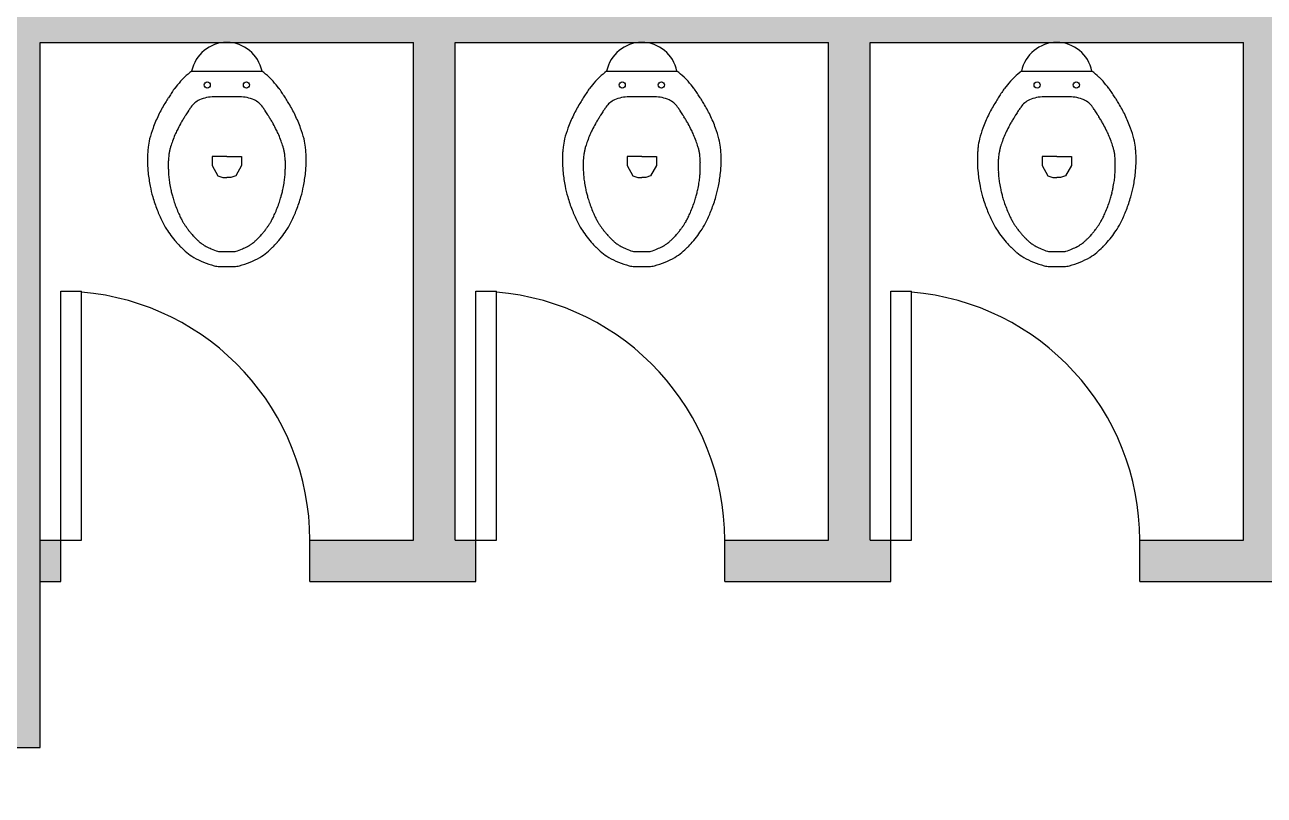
# Model space of a CAD drawing. Header units: metres. Extents: x 95 to 486, y 2972 to 3465.
# Drawn here: x 177.249 to 180.236, y 3237.639 to 3239.496 of the extents above; entities that cross this region are included whole.
import ezdxf

# ---------------------------------------------------------------- set-up
doc = ezdxf.new("R2010")
doc.units = ezdxf.units.M
for name, color, linetype in [('0_HOJA-CARATULA', 7, 'Continuous'), ('0_MUROS', 7, 'Continuous'), ('0_PUERTAS-VENTANAS', 3, 'Continuous'), ('0_SANITARIOS', 1, 'Continuous')]:
    doc.layers.add(name, color=color, linetype=linetype)

msp = doc.modelspace()

# ---------------------------------------------------------------- hatches: boundary and pattern name
at = {"layer": '0_MUROS'}
for points in [[(181.3361, 3241.3036), (181.1861, 3241.3036), (181.1861, 3240.9036), (180.9361, 3240.9036), (180.9361, 3240.8036), (181.1861, 3240.8036), (181.1861, 3239.6036), (180.2861, 3239.6036), (180.2861, 3240.8036), (180.3361, 3240.8036), (180.3361, 3240.9036), (179.9361, 3240.9036), (179.9361, 3240.8036), (180.1861, 3240.8036), (180.1861, 3239.6036), (179.2861, 3239.6036), (179.2861, 3240.8036), (179.3361, 3240.8036), (179.3361, 3240.9036), (178.9361, 3240.9036), (178.9361, 3240.8036), (179.1861, 3240.8036), (179.1861, 3239.6036), (178.2861, 3239.6036), (178.2861, 3240.8036), (178.3361, 3240.8036), (178.3361, 3240.9036), (177.9361, 3240.9036), (177.9361, 3240.8036), (178.1861, 3240.8036), (178.1861, 3239.6036), (177.2861, 3239.6036), (177.2861, 3240.8036), (177.3361, 3240.8036), (177.3361, 3240.9036), (177.2861, 3240.9036), (177.2861, 3241.3036), (177.1861, 3241.3036), (177.1861, 3239.6036), (176.2861, 3239.6036), (176.2861, 3240.9036), (176.1861, 3240.9036), (176.1861, 3239.6036), (175.2861, 3239.6036), (175.2861, 3240.9036), (175.1861, 3240.9036), (175.1861, 3239.6036), (171.8361, 3239.6036), (171.8361, 3239.4536), (175.1861, 3239.4536), (175.1861, 3238.1536), (175.2861, 3238.1536), (175.2861, 3239.4536), (176.1861, 3239.4536), (176.1861, 3238.1536), (176.2861, 3238.1536), (176.2861, 3239.4536), (177.1861, 3239.4536), (177.1861, 3237.7536), (177.2861, 3237.7536), (177.2861, 3239.4536), (178.1861, 3239.4536), (178.1861, 3238.2536), (177.9361, 3238.2536), (177.9361, 3238.1536), (178.3361, 3238.1536), (178.3361, 3238.2536), (178.2861, 3238.2536), (178.2861, 3239.4536), (179.1861, 3239.4536), (179.1861, 3238.2536), (178.9361, 3238.2536), (178.9361, 3238.1536), (179.3361, 3238.1536), (179.3361, 3238.2536), (179.2861, 3238.2536), (179.2861, 3239.4536), (180.1861, 3239.4536), (180.1861, 3238.2536), (179.9361, 3238.2536), (179.9361, 3238.1536), (180.3361, 3238.1536), (180.3361, 3238.2536), (180.2861, 3238.2536), (180.2861, 3239.4536), (181.1861, 3239.4536), (181.1861, 3238.2536), (180.9361, 3238.2536), (180.9361, 3238.1536), (181.1861, 3238.1536), (181.1861, 3237.7536), (181.3361, 3237.7536)], [(177.3361, 3238.2536), (177.2861, 3238.2536), (177.2861, 3238.1536), (177.3361, 3238.1536)]]:
    msp.add_hatch(color=256, dxfattribs=at).paths.add_polyline_path(points)

# ---------------------------------------------------------------- linework, layer by layer
at = {"layer": '0_HOJA-CARATULA'}
msp.add_circle((196.2281, 3222.4589), 101.1095, dxfattribs=at)
at = {"layer": '0_MUROS'}
for p, q in [((177.2861, 3237.7536), (177.2861, 3239.4536)), ((177.2861, 3239.4536), (178.1861, 3239.4536)), ((178.1861, 3238.2536), (178.1861, 3239.4536)), ((178.2861, 3238.2536), (178.2861, 3239.4536)), ((178.2861, 3239.4536), (179.1861, 3239.4536)), ((179.1861, 3238.2536), (179.1861, 3239.4536)), ((179.2861, 3238.2536), (179.2861, 3239.4536)), ((179.2861, 3239.4536), (180.1861, 3239.4536)), ((180.1861, 3238.2536), (180.1861, 3239.4536)), ((177.2861, 3238.2536), (177.3361, 3238.2536)), ((177.3361, 3238.1536), (177.3361, 3238.2536)), ((177.9361, 3238.1536), (177.9361, 3238.2536)), ((177.9361, 3238.2536), (178.1861, 3238.2536)), ((178.2861, 3238.2536), (178.3361, 3238.2536)), ((178.3361, 3238.1536), (178.3361, 3238.2536)), ((178.9361, 3238.1536), (178.9361, 3238.2536)), ((178.9361, 3238.2536), (179.1861, 3238.2536)), ((179.2861, 3238.2536), (179.3361, 3238.2536)), ((179.3361, 3238.1536), (179.3361, 3238.2536)), ((179.9361, 3238.1536), (179.9361, 3238.2536)), ((179.9361, 3238.2536), (180.1861, 3238.2536)), ((177.2861, 3238.1536), (177.3361, 3238.1536)), ((177.9361, 3238.1536), (178.3361, 3238.1536)), ((178.9361, 3238.1536), (179.3361, 3238.1536)), ((179.9361, 3238.1536), (180.3361, 3238.1536)), ((177.1861, 3237.7536), (177.2861, 3237.7536))]:
    msp.add_line(p, q, dxfattribs=at)
at = {"layer": '0_PUERTAS-VENTANAS'}
for p, q in [((177.3361, 3238.2536), (177.3361, 3238.8536)), ((177.3361, 3238.8536), (177.3861, 3238.8536)), ((177.3861, 3238.2536), (177.3861, 3238.8536)), ((178.3361, 3238.2536), (178.3361, 3238.8536)), ((178.3361, 3238.8536), (178.3861, 3238.8536)), ((178.3861, 3238.2536), (178.3861, 3238.8536)), ((179.3361, 3238.2536), (179.3361, 3238.8536)), ((179.3361, 3238.8536), (179.3861, 3238.8536)), ((179.3861, 3238.2536), (179.3861, 3238.8536)), ((177.3361, 3238.2536), (177.3861, 3238.2536)), ((178.3361, 3238.2536), (178.3861, 3238.2536)), ((179.3361, 3238.2536), (179.3861, 3238.2536))]:
    msp.add_line(p, q, dxfattribs=at)
at = {"layer": '0_PUERTAS-VENTANAS', "color": 5}
for centre in [(177.3361, 3238.2536), (178.3361, 3238.2536), (179.3361, 3238.2536)]:
    msp.add_arc(centre, 0.6, 0, 85.2364, dxfattribs=at)
at = {"layer": '0_SANITARIOS', "color": 2}
for p, q in [((177.6513, 3239.3843), (177.8209, 3239.3843)), ((178.6513, 3239.3843), (178.8209, 3239.3843)), ((179.6513, 3239.3843), (179.8209, 3239.3843)), ((177.7361, 3239.3225), (177.7051, 3239.3225)), ((177.7671, 3239.3225), (177.7361, 3239.3225)), ((178.7361, 3239.3225), (178.7051, 3239.3225)), ((178.7671, 3239.3225), (178.7361, 3239.3225)), ((179.7361, 3239.3225), (179.7051, 3239.3225)), ((179.7671, 3239.3225), (179.7361, 3239.3225)), ((177.7007, 3239.1788), (177.7007, 3239.157)), ((177.7361, 3239.1788), (177.7007, 3239.1788)), ((177.7361, 3239.1788), (177.7715, 3239.1788)), ((177.7715, 3239.1788), (177.7715, 3239.157)), ((178.7007, 3239.1788), (178.7007, 3239.157)), ((178.7361, 3239.1788), (178.7007, 3239.1788)), ((178.7361, 3239.1788), (178.7715, 3239.1788)), ((178.7715, 3239.1788), (178.7715, 3239.157)), ((179.7007, 3239.1788), (179.7007, 3239.157)), ((179.7361, 3239.1788), (179.7007, 3239.1788)), ((179.7361, 3239.1788), (179.7715, 3239.1788)), ((179.7715, 3239.1788), (179.7715, 3239.157)), ((177.7007, 3239.157), (177.7148, 3239.1324)), ((177.7715, 3239.157), (177.7574, 3239.1324)), ((178.7007, 3239.157), (178.7148, 3239.1324)), ((178.7715, 3239.157), (178.7574, 3239.1324)), ((179.7007, 3239.157), (179.7148, 3239.1324)), ((179.7715, 3239.157), (179.7574, 3239.1324)), ((177.7148, 3239.1324), (177.7267, 3239.1283)), ((177.7267, 3239.1283), (177.7361, 3239.1283)), ((177.7455, 3239.1283), (177.7361, 3239.1283)), ((177.7574, 3239.1324), (177.7455, 3239.1283)), ((178.7148, 3239.1324), (178.7267, 3239.1283)), ((178.7267, 3239.1283), (178.7361, 3239.1283)), ((178.7455, 3239.1283), (178.7361, 3239.1283)), ((178.7574, 3239.1324), (178.7455, 3239.1283)), ((179.7148, 3239.1324), (179.7267, 3239.1283)), ((179.7267, 3239.1283), (179.7361, 3239.1283)), ((179.7455, 3239.1283), (179.7361, 3239.1283)), ((179.7574, 3239.1324), (179.7455, 3239.1283)), ((177.7185, 3238.9494), (177.7361, 3238.9494)), ((177.7361, 3238.9494), (177.7538, 3238.9494)), ((178.7185, 3238.9494), (178.7361, 3238.9494)), ((178.7361, 3238.9494), (178.7538, 3238.9494)), ((179.7185, 3238.9494), (179.7361, 3238.9494)), ((179.7361, 3238.9494), (179.7538, 3238.9494)), ((177.7183, 3238.9136), (177.7361, 3238.9136)), ((177.7361, 3238.9136), (177.7539, 3238.9136)), ((178.7183, 3238.9136), (178.7361, 3238.9136)), ((178.7361, 3238.9136), (178.7539, 3238.9136)), ((179.7183, 3238.9136), (179.7361, 3238.9136)), ((179.7361, 3238.9136), (179.7539, 3238.9136))]:
    msp.add_line(p, q, dxfattribs=at)
for centre in [(177.6889, 3239.351), (177.7833, 3239.351), (178.6889, 3239.351), (178.7833, 3239.351), (179.6889, 3239.351), (179.7833, 3239.351)]:
    msp.add_circle(centre, 0.00738, dxfattribs=at)
for centre, radius, start, end in [((177.7361, 3239.3671), 0.0865, 11.4232, 168.5768), ((178.7361, 3239.3671), 0.0865, 11.4232, 168.5768), ((179.7361, 3239.3671), 0.0865, 11.4232, 168.5768), ((177.7993, 3239.1873), 0.2463, 126.914, 132.0739), ((177.6729, 3239.1873), 0.2463, 47.9261, 53.086), ((178.7993, 3239.1873), 0.2463, 126.914, 132.0739), ((178.6729, 3239.1873), 0.2463, 47.9261, 53.086), ((179.7993, 3239.1873), 0.2463, 126.914, 132.0739), ((179.6729, 3239.1873), 0.2463, 47.9261, 53.086), ((179.3543, 3237.9174), 2.2524, 140.1753, 140.7365), ((177.7013, 3239.2959), 0.1, 132.0739, 140.1753), ((177.771, 3239.2959), 0.1, 39.8247, 47.9261), ((176.1179, 3237.9174), 2.2524, 39.2635, 39.8247), ((180.3543, 3237.9174), 2.2524, 140.1753, 140.7365), ((178.7013, 3239.2959), 0.1, 132.0739, 140.1753), ((178.771, 3239.2959), 0.1, 39.8247, 47.9261), ((177.1179, 3237.9174), 2.2524, 39.2635, 39.8247), ((181.3543, 3237.9174), 2.2524, 140.1753, 140.7365), ((179.7013, 3239.2959), 0.1, 132.0739, 140.1753), ((179.771, 3239.2959), 0.1, 39.8247, 47.9261), ((178.1179, 3237.9174), 2.2524, 39.2635, 39.8247), ((177.8538, 3239.1566), 0.306, 147.7154, 148.4313), ((178.1258, 3238.9847), 0.6277, 146.6094, 147.7154), ((178.1979, 3238.9372), 0.7141, 145.5725, 146.6094), ((177.6339, 3239.3238), 0.0304, 140.7365, 145.5725), ((177.7051, 3239.2373), 0.0852, 90, 114.0695), ((177.7671, 3239.2373), 0.0852, 65.9305, 90), ((177.8383, 3239.3238), 0.0304, 34.4275, 39.2635), ((177.2743, 3238.9372), 0.7141, 33.3906, 34.4275), ((177.3465, 3238.9847), 0.6277, 32.2846, 33.3906), ((177.6185, 3239.1566), 0.306, 31.5687, 32.2846), ((178.8538, 3239.1566), 0.306, 147.7154, 148.4313), ((179.1258, 3238.9847), 0.6277, 146.6094, 147.7154), ((179.1979, 3238.9372), 0.7141, 145.5725, 146.6094), ((178.6339, 3239.3238), 0.0304, 140.7365, 145.5725), ((178.7051, 3239.2373), 0.0852, 90, 114.0695), ((178.7671, 3239.2373), 0.0852, 65.9305, 90), ((178.8383, 3239.3238), 0.0304, 34.4275, 39.2635), ((178.2743, 3238.9372), 0.7141, 33.3906, 34.4275), ((178.3465, 3238.9847), 0.6277, 32.2846, 33.3906), ((178.6185, 3239.1566), 0.306, 31.5687, 32.2846), ((179.8538, 3239.1566), 0.306, 147.7154, 148.4313), ((180.1258, 3238.9847), 0.6277, 146.6094, 147.7154), ((180.1979, 3238.9372), 0.7141, 145.5725, 146.6094), ((179.6339, 3239.3238), 0.0304, 140.7365, 145.5725), ((179.7051, 3239.2373), 0.0852, 90, 114.0695), ((179.7671, 3239.2373), 0.0852, 65.9305, 90), ((179.8383, 3239.3238), 0.0304, 34.4275, 39.2635), ((179.2743, 3238.9372), 0.7141, 33.3906, 34.4275), ((179.3465, 3238.9847), 0.6277, 32.2846, 33.3906), ((179.6185, 3239.1566), 0.306, 31.5687, 32.2846), ((177.8605, 3239.1395), 0.3207, 148.6544, 154.346), ((180.2788, 3237.6665), 3.1523, 148.4313, 148.6544), ((177.7488, 3239.2203), 0.1255, 146.1266, 147.1324), ((179.3793, 3238.1258), 2.0893, 145.88, 146.1266), ((177.6905, 3239.2701), 0.0493, 114.0695, 145.88), ((177.7817, 3239.2701), 0.0493, 34.12, 65.9305), ((176.0929, 3238.1258), 2.0893, 33.8734, 34.12), ((177.7234, 3239.2203), 0.1255, 32.8676, 33.8734), ((175.1934, 3237.6665), 3.1523, 31.3456, 31.5687), ((177.6117, 3239.1395), 0.3207, 25.654, 31.3456), ((178.8605, 3239.1395), 0.3207, 148.6544, 154.346), ((181.2788, 3237.6665), 3.1523, 148.4313, 148.6544), ((178.7488, 3239.2203), 0.1255, 146.1266, 147.1324), ((180.3793, 3238.1258), 2.0893, 145.88, 146.1266), ((178.6905, 3239.2701), 0.0493, 114.0695, 145.88), ((178.7817, 3239.2701), 0.0493, 34.12, 65.9305), ((177.0929, 3238.1258), 2.0893, 33.8734, 34.12), ((178.7234, 3239.2203), 0.1255, 32.8676, 33.8734), ((176.1934, 3237.6665), 3.1523, 31.3456, 31.5687), ((178.6117, 3239.1395), 0.3207, 25.654, 31.3456), ((179.8605, 3239.1395), 0.3207, 148.6544, 154.346), ((182.2788, 3237.6665), 3.1523, 148.4313, 148.6544), ((179.7488, 3239.2203), 0.1255, 146.1266, 147.1324), ((181.3793, 3238.1258), 2.0893, 145.88, 146.1266), ((179.6905, 3239.2701), 0.0493, 114.0695, 145.88), ((179.7817, 3239.2701), 0.0493, 34.12, 65.9305), ((178.0929, 3238.1258), 2.0893, 33.8734, 34.12), ((179.7234, 3239.2203), 0.1255, 32.8676, 33.8734), ((177.1934, 3237.6665), 3.1523, 31.3456, 31.5687), ((179.6117, 3239.1395), 0.3207, 25.654, 31.3456), ((177.8992, 3239.1209), 0.3636, 154.346, 159.6908), ((177.8068, 3239.158), 0.2078, 148.6519, 151.5002), ((181.9621, 3236.6267), 5.0733, 148.5429, 148.6519), ((177.9074, 3239.1073), 0.32, 148.1088, 148.5429), ((180.9184, 3237.2337), 3.8664, 148.0733, 148.1088), ((178.0118, 3239.0448), 0.4417, 147.9685, 148.0733), ((177.6615, 3239.264), 0.0285, 147.1624, 147.9685), ((194.8817, 3228.1503), 20.5236, 147.13236, 147.16238), ((160.5905, 3228.1503), 20.5236, 32.83762, 32.86764), ((177.8108, 3239.264), 0.0285, 32.0315, 32.8376), ((177.4604, 3239.0448), 0.4417, 31.9267, 32.0315), ((174.5538, 3237.2337), 3.8664, 31.8912, 31.9267), ((177.5649, 3239.1073), 0.32, 31.4571, 31.8912), ((173.5101, 3236.6267), 5.0733, 31.3481, 31.4571), ((177.6654, 3239.158), 0.2078, 28.4998, 31.3481), ((177.573, 3239.1209), 0.3636, 20.3092, 25.654), ((178.8992, 3239.1209), 0.3636, 154.346, 159.6908), ((178.8068, 3239.158), 0.2078, 148.6519, 151.5002), ((182.9621, 3236.6267), 5.0733, 148.5429, 148.6519), ((178.9074, 3239.1073), 0.32, 148.1088, 148.5429), ((181.9184, 3237.2337), 3.8664, 148.0733, 148.1088), ((179.0118, 3239.0448), 0.4417, 147.9685, 148.0733), ((178.6615, 3239.264), 0.0285, 147.1624, 147.9685), ((195.8817, 3228.1503), 20.5236, 147.13236, 147.16238), ((161.5905, 3228.1503), 20.5236, 32.83762, 32.86764), ((178.8108, 3239.264), 0.0285, 32.0315, 32.8376), ((178.4604, 3239.0448), 0.4417, 31.9267, 32.0315), ((175.5538, 3237.2337), 3.8664, 31.8912, 31.9267), ((178.5649, 3239.1073), 0.32, 31.4571, 31.8912), ((174.5101, 3236.6267), 5.0733, 31.3481, 31.4571), ((178.6654, 3239.158), 0.2078, 28.4998, 31.3481), ((178.573, 3239.1209), 0.3636, 20.3092, 25.654), ((179.8992, 3239.1209), 0.3636, 154.346, 159.6908), ((179.8068, 3239.158), 0.2078, 148.6519, 151.5002), ((183.9621, 3236.6267), 5.0733, 148.5429, 148.6519), ((179.9074, 3239.1073), 0.32, 148.1088, 148.5429), ((182.9184, 3237.2337), 3.8664, 148.0733, 148.1088), ((180.0118, 3239.0448), 0.4417, 147.9685, 148.0733), ((179.6615, 3239.264), 0.0285, 147.1624, 147.9685), ((196.8817, 3228.1503), 20.5236, 147.13236, 147.16238), ((162.5905, 3228.1503), 20.5236, 32.83762, 32.86764), ((179.8108, 3239.264), 0.0285, 32.0315, 32.8376), ((179.4604, 3239.0448), 0.4417, 31.9267, 32.0315), ((176.5538, 3237.2337), 3.8664, 31.8912, 31.9267), ((179.5649, 3239.1073), 0.32, 31.4571, 31.8912), ((175.5101, 3236.6267), 5.0733, 31.3481, 31.4571), ((179.6654, 3239.158), 0.2078, 28.4998, 31.3481), ((179.573, 3239.1209), 0.3636, 20.3092, 25.654), ((177.7998, 3239.1577), 0.2576, 159.6908, 165.7946), ((177.9132, 3239.1028), 0.3281, 157.0184, 159.9032), ((177.7908, 3239.1547), 0.1952, 153.2776, 157.0184), ((178.0932, 3239.0025), 0.5336, 151.5002, 153.2776), ((177.379, 3239.0025), 0.5336, 26.7224, 28.4998), ((177.6814, 3239.1547), 0.1952, 22.9816, 26.7224), ((177.559, 3239.1028), 0.3281, 20.0968, 22.9816), ((177.6724, 3239.1577), 0.2576, 14.2054, 20.3092), ((178.7998, 3239.1577), 0.2576, 159.6908, 165.7946), ((178.9132, 3239.1028), 0.3281, 157.0184, 159.9032), ((178.7908, 3239.1547), 0.1952, 153.2776, 157.0184), ((179.0932, 3239.0025), 0.5336, 151.5002, 153.2776), ((178.379, 3239.0025), 0.5336, 26.7224, 28.4998), ((178.6814, 3239.1547), 0.1952, 22.9816, 26.7224), ((178.559, 3239.1028), 0.3281, 20.0968, 22.9816), ((178.6724, 3239.1577), 0.2576, 14.2054, 20.3092), ((179.7998, 3239.1577), 0.2576, 159.6908, 165.7946), ((179.9132, 3239.1028), 0.3281, 157.0184, 159.9032), ((179.7908, 3239.1547), 0.1952, 153.2776, 157.0184), ((180.0932, 3239.0025), 0.5336, 151.5002, 153.2776), ((179.379, 3239.0025), 0.5336, 26.7224, 28.4998), ((179.6814, 3239.1547), 0.1952, 22.9816, 26.7224), ((179.559, 3239.1028), 0.3281, 20.0968, 22.9816), ((179.6724, 3239.1577), 0.2576, 14.2054, 20.3092), ((178.1006, 3239.1435), 0.557, 174.0773, 175.1423), ((177.6858, 3239.1865), 0.14, 165.7946, 174.0773), ((177.6925, 3239.1738), 0.0962, 162.7427, 167.603), ((177.8697, 3239.1187), 0.2817, 159.9032, 162.7427), ((177.6025, 3239.1187), 0.2817, 17.2573, 20.0968), ((177.7797, 3239.1738), 0.0962, 12.397, 17.2573), ((177.7864, 3239.1865), 0.14, 5.9227, 14.2054), ((177.3717, 3239.1435), 0.557, 4.8577, 5.9227), ((179.1006, 3239.1435), 0.557, 174.0773, 175.1423), ((178.6858, 3239.1865), 0.14, 165.7946, 174.0773), ((178.6925, 3239.1738), 0.0962, 162.7427, 167.603), ((178.8697, 3239.1187), 0.2817, 159.9032, 162.7427), ((178.6025, 3239.1187), 0.2817, 17.2573, 20.0968), ((178.7797, 3239.1738), 0.0962, 12.397, 17.2573), ((178.7864, 3239.1865), 0.14, 5.9227, 14.2054), ((178.3717, 3239.1435), 0.557, 4.8577, 5.9227), ((180.1006, 3239.1435), 0.557, 174.0773, 175.1423), ((179.6858, 3239.1865), 0.14, 165.7946, 174.0773), ((179.6925, 3239.1738), 0.0962, 162.7427, 167.603), ((179.8697, 3239.1187), 0.2817, 159.9032, 162.7427), ((179.6025, 3239.1187), 0.2817, 17.2573, 20.0968), ((179.7797, 3239.1738), 0.0962, 12.397, 17.2573), ((179.7864, 3239.1865), 0.14, 5.9227, 14.2054), ((179.3717, 3239.1435), 0.557, 4.8577, 5.9227), ((177.7317, 3239.1764), 0.1867, 177.2328, 179.6129), ((178.3577, 3239.1722), 0.8127, 179.6129, 180.7535), ((177.6896, 3239.1784), 0.1446, 175.1423, 177.2328), ((178.2409, 3239.1266), 0.6472, 175.9523, 176.1875), ((177.6527, 3239.1658), 0.0576, 176.1875, 176.9758), ((177.7252, 3239.1631), 0.1301, 174.6098, 175.9523), ((178.162, 3239.1218), 0.5689, 173.9677, 174.6098), ((177.6637, 3239.1745), 0.0678, 169.9359, 173.9677), ((177.7962, 3239.151), 0.2023, 167.603, 169.9359), ((177.6761, 3239.151), 0.2023, 10.0641, 12.397), ((177.8086, 3239.1745), 0.0678, 6.0323, 10.0641), ((177.3102, 3239.1218), 0.5689, 5.3902, 6.0323), ((177.747, 3239.1631), 0.1301, 4.0477, 5.3902), ((177.2313, 3239.1266), 0.6472, 3.8125, 4.0477), ((177.8195, 3239.1658), 0.0576, 3.0242, 3.8125), ((177.7826, 3239.1784), 0.1446, 2.7672, 4.8577), ((177.7406, 3239.1764), 0.1867, 0.3871, 2.7672), ((177.1146, 3239.1722), 0.8127, 359.2465, 0.3871), ((178.7317, 3239.1764), 0.1867, 177.2328, 179.6129), ((179.3577, 3239.1722), 0.8127, 179.6129, 180.7535), ((178.6896, 3239.1784), 0.1446, 175.1423, 177.2328), ((179.2409, 3239.1266), 0.6472, 175.9523, 176.1875), ((178.6527, 3239.1658), 0.0576, 176.1875, 176.9758), ((178.7252, 3239.1631), 0.1301, 174.6098, 175.9523), ((179.162, 3239.1218), 0.5689, 173.9677, 174.6098), ((178.6637, 3239.1745), 0.0678, 169.9359, 173.9677), ((178.7962, 3239.151), 0.2023, 167.603, 169.9359), ((178.6761, 3239.151), 0.2023, 10.0641, 12.397), ((178.8086, 3239.1745), 0.0678, 6.0323, 10.0641), ((178.3102, 3239.1218), 0.5689, 5.3902, 6.0323), ((178.747, 3239.1631), 0.1301, 4.0477, 5.3902), ((178.2313, 3239.1266), 0.6472, 3.8125, 4.0477), ((178.8195, 3239.1658), 0.0576, 3.0242, 3.8125), ((178.7826, 3239.1784), 0.1446, 2.7672, 4.8577), ((178.7406, 3239.1764), 0.1867, 0.3871, 2.7672), ((178.1146, 3239.1722), 0.8127, 359.2465, 0.3871), ((179.7317, 3239.1764), 0.1867, 177.2328, 179.6129), ((180.3577, 3239.1722), 0.8127, 179.6129, 180.7535), ((179.6896, 3239.1784), 0.1446, 175.1423, 177.2328), ((180.2409, 3239.1266), 0.6472, 175.9523, 176.1875), ((179.6527, 3239.1658), 0.0576, 176.1875, 176.9758), ((179.7252, 3239.1631), 0.1301, 174.6098, 175.9523), ((180.162, 3239.1218), 0.5689, 173.9677, 174.6098), ((179.6637, 3239.1745), 0.0678, 169.9359, 173.9677), ((179.7962, 3239.151), 0.2023, 167.603, 169.9359), ((179.6761, 3239.151), 0.2023, 10.0641, 12.397), ((179.8086, 3239.1745), 0.0678, 6.0323, 10.0641), ((179.3102, 3239.1218), 0.5689, 5.3902, 6.0323), ((179.747, 3239.1631), 0.1301, 4.0477, 5.3902), ((179.2313, 3239.1266), 0.6472, 3.8125, 4.0477), ((179.8195, 3239.1658), 0.0576, 3.0242, 3.8125), ((179.7826, 3239.1784), 0.1446, 2.7672, 4.8577), ((179.7406, 3239.1764), 0.1867, 0.3871, 2.7672), ((179.1146, 3239.1722), 0.8127, 359.2465, 0.3871), ((177.767, 3239.1644), 0.222, 180.7535, 186.5487), ((178.3642, 3239.1465), 0.7694, 178.4228, 178.7648), ((177.821, 3239.1582), 0.226, 178.7648, 180.1832), ((178.2584, 3239.1596), 0.6634, 180.1832, 181.0112), ((177.6381, 3239.1665), 0.043, 176.9758, 178.4228), ((177.7289, 3239.1503), 0.1338, 181.0112, 183.6511), ((178.038, 3239.17), 0.4436, 183.6511, 185.1011), ((177.4342, 3239.17), 0.4436, 354.8989, 356.3489), ((177.7433, 3239.1503), 0.1338, 356.3489, 358.9888), ((177.8342, 3239.1665), 0.043, 1.5772, 3.0242), ((177.108, 3239.1465), 0.7694, 1.2352, 1.5772), ((177.6512, 3239.1582), 0.226, 359.8168, 1.2352), ((177.2138, 3239.1596), 0.6634, 358.9888, 359.8168), ((177.7052, 3239.1644), 0.222, 353.4513, 359.2465), ((178.767, 3239.1644), 0.222, 180.7535, 186.5487), ((179.3642, 3239.1465), 0.7694, 178.4228, 178.7648), ((178.821, 3239.1582), 0.226, 178.7648, 180.1832), ((179.2584, 3239.1596), 0.6634, 180.1832, 181.0112), ((178.6381, 3239.1665), 0.043, 176.9758, 178.4228), ((178.7289, 3239.1503), 0.1338, 181.0112, 183.6511), ((179.038, 3239.17), 0.4436, 183.6511, 185.1011), ((178.4342, 3239.17), 0.4436, 354.8989, 356.3489), ((178.7433, 3239.1503), 0.1338, 356.3489, 358.9888), ((178.8342, 3239.1665), 0.043, 1.5772, 3.0242), ((178.108, 3239.1465), 0.7694, 1.2352, 1.5772), ((178.6512, 3239.1582), 0.226, 359.8168, 1.2352), ((178.2138, 3239.1596), 0.6634, 358.9888, 359.8168), ((178.7052, 3239.1644), 0.222, 353.4513, 359.2465), ((179.767, 3239.1644), 0.222, 180.7535, 186.5487), ((180.3642, 3239.1465), 0.7694, 178.4228, 178.7648), ((179.821, 3239.1582), 0.226, 178.7648, 180.1832), ((180.2584, 3239.1596), 0.6634, 180.1832, 181.0112), ((179.6381, 3239.1665), 0.043, 176.9758, 178.4228), ((179.7289, 3239.1503), 0.1338, 181.0112, 183.6511), ((180.038, 3239.17), 0.4436, 183.6511, 185.1011), ((179.4342, 3239.17), 0.4436, 354.8989, 356.3489), ((179.7433, 3239.1503), 0.1338, 356.3489, 358.9888), ((179.8342, 3239.1665), 0.043, 1.5772, 3.0242), ((179.108, 3239.1465), 0.7694, 1.2352, 1.5772), ((179.6512, 3239.1582), 0.226, 359.8168, 1.2352), ((179.2138, 3239.1596), 0.6634, 358.9888, 359.8168), ((179.7052, 3239.1644), 0.222, 353.4513, 359.2465), ((178.0063, 3239.1919), 0.4629, 186.5487, 190.5614), ((177.8069, 3239.1494), 0.2116, 185.1011, 188.555), ((177.9338, 3239.1685), 0.3399, 188.555, 191.2802), ((177.5384, 3239.1685), 0.3399, 348.7198, 351.445), ((177.6653, 3239.1494), 0.2116, 351.445, 354.8989), ((177.4659, 3239.1919), 0.4629, 349.4386, 353.4513), ((179.0063, 3239.1919), 0.4629, 186.5487, 190.5614), ((178.8069, 3239.1494), 0.2116, 185.1011, 188.555), ((178.9338, 3239.1685), 0.3399, 188.555, 191.2802), ((178.5384, 3239.1685), 0.3399, 348.7198, 351.445), ((178.6653, 3239.1494), 0.2116, 351.445, 354.8989), ((178.4659, 3239.1919), 0.4629, 349.4386, 353.4513), ((180.0063, 3239.1919), 0.4629, 186.5487, 190.5614), ((179.8069, 3239.1494), 0.2116, 185.1011, 188.555), ((179.9338, 3239.1685), 0.3399, 188.555, 191.2802), ((179.5384, 3239.1685), 0.3399, 348.7198, 351.445), ((179.6653, 3239.1494), 0.2116, 351.445, 354.8989), ((179.4659, 3239.1919), 0.4629, 349.4386, 353.4513), ((177.8062, 3239.1546), 0.2593, 190.5614, 196.4892), ((177.9259, 3239.19), 0.3841, 196.4892, 201.3584), ((177.8804, 3239.1578), 0.2854, 191.2802, 193.5253), ((177.8458, 3239.1495), 0.2498, 193.5253, 195.925), ((177.8403, 3239.1479), 0.2441, 195.925, 198.9238), ((177.6319, 3239.1479), 0.2441, 341.0762, 344.075), ((177.6265, 3239.1495), 0.2498, 344.075, 346.4747), ((177.5918, 3239.1578), 0.2854, 346.4747, 348.7198), ((177.5463, 3239.19), 0.3841, 338.6416, 343.5108), ((177.666, 3239.1546), 0.2593, 343.5108, 349.4386), ((178.8062, 3239.1546), 0.2593, 190.5614, 196.4892), ((178.9259, 3239.19), 0.3841, 196.4892, 201.3584), ((178.8804, 3239.1578), 0.2854, 191.2802, 193.5253), ((178.8458, 3239.1495), 0.2498, 193.5253, 195.925), ((178.8403, 3239.1479), 0.2441, 195.925, 198.9238), ((178.6319, 3239.1479), 0.2441, 341.0762, 344.075), ((178.6265, 3239.1495), 0.2498, 344.075, 346.4747), ((178.5918, 3239.1578), 0.2854, 346.4747, 348.7198), ((178.5463, 3239.19), 0.3841, 338.6416, 343.5108), ((178.666, 3239.1546), 0.2593, 343.5108, 349.4386), ((179.8062, 3239.1546), 0.2593, 190.5614, 196.4892), ((179.9259, 3239.19), 0.3841, 196.4892, 201.3584), ((179.8804, 3239.1578), 0.2854, 191.2802, 193.5253), ((179.8458, 3239.1495), 0.2498, 193.5253, 195.925), ((179.8403, 3239.1479), 0.2441, 195.925, 198.9238), ((179.6319, 3239.1479), 0.2441, 341.0762, 344.075), ((179.6265, 3239.1495), 0.2498, 344.075, 346.4747), ((179.5918, 3239.1578), 0.2854, 346.4747, 348.7198), ((179.5463, 3239.19), 0.3841, 338.6416, 343.5108), ((179.666, 3239.1546), 0.2593, 343.5108, 349.4386), ((177.9161, 3239.1862), 0.3736, 201.3584, 205.9565), ((177.9545, 3239.1871), 0.3649, 198.9238, 201.3768), ((177.9702, 3239.1933), 0.3818, 201.3768, 203.6575), ((177.502, 3239.1933), 0.3818, 336.3425, 338.6232), ((177.5177, 3239.1871), 0.3649, 338.6232, 341.0762), ((177.5561, 3239.1862), 0.3736, 334.0435, 338.6416), ((178.9161, 3239.1862), 0.3736, 201.3584, 205.9565), ((178.9545, 3239.1871), 0.3649, 198.9238, 201.3768), ((178.9702, 3239.1933), 0.3818, 201.3768, 203.6575), ((178.502, 3239.1933), 0.3818, 336.3425, 338.6232), ((178.5177, 3239.1871), 0.3649, 338.6232, 341.0762), ((178.5561, 3239.1862), 0.3736, 334.0435, 338.6416), ((179.9161, 3239.1862), 0.3736, 201.3584, 205.9565), ((179.9545, 3239.1871), 0.3649, 198.9238, 201.3768), ((179.9702, 3239.1933), 0.3818, 201.3768, 203.6575), ((179.502, 3239.1933), 0.3818, 336.3425, 338.6232), ((179.5177, 3239.1871), 0.3649, 338.6232, 341.0762), ((179.5561, 3239.1862), 0.3736, 334.0435, 338.6416), ((177.7548, 3239.1077), 0.1942, 205.9565, 212.3352), ((177.7964, 3239.1171), 0.192, 203.6575, 206.8734), ((177.8361, 3239.1372), 0.2365, 206.8734, 209.1459), ((177.7342, 3239.0804), 0.1199, 209.1459, 212.3377), ((177.738, 3239.0804), 0.1199, 327.6623, 330.8541), ((177.6361, 3239.1372), 0.2365, 330.8541, 333.1266), ((177.6758, 3239.1171), 0.192, 333.1266, 336.3425), ((177.7174, 3239.1077), 0.1942, 327.6648, 334.0435), ((178.7548, 3239.1077), 0.1942, 205.9565, 212.3352), ((178.7964, 3239.1171), 0.192, 203.6575, 206.8734), ((178.8361, 3239.1372), 0.2365, 206.8734, 209.1459), ((178.7342, 3239.0804), 0.1199, 209.1459, 212.3377), ((178.738, 3239.0804), 0.1199, 327.6623, 330.8541), ((178.6361, 3239.1372), 0.2365, 330.8541, 333.1266), ((178.6758, 3239.1171), 0.192, 333.1266, 336.3425), ((178.7174, 3239.1077), 0.1942, 327.6648, 334.0435), ((179.7548, 3239.1077), 0.1942, 205.9565, 212.3352), ((179.7964, 3239.1171), 0.192, 203.6575, 206.8734), ((179.8361, 3239.1372), 0.2365, 206.8734, 209.1459), ((179.7342, 3239.0804), 0.1199, 209.1459, 212.3377), ((179.738, 3239.0804), 0.1199, 327.6623, 330.8541), ((179.6361, 3239.1372), 0.2365, 330.8541, 333.1266), ((179.6758, 3239.1171), 0.192, 333.1266, 336.3425), ((179.7174, 3239.1077), 0.1942, 327.6648, 334.0435), ((177.7923, 3239.1314), 0.2386, 212.3352, 216.785), ((177.7895, 3239.1154), 0.1853, 212.3377, 214.5601), ((177.8014, 3239.1236), 0.1997, 214.5601, 216.7007), ((177.8538, 3239.1627), 0.2651, 216.7007, 218.7472), ((177.799, 3239.1186), 0.1947, 218.7472, 221.135), ((177.7847, 3239.1062), 0.1758, 221.135, 223.056), ((177.6875, 3239.1062), 0.1758, 316.944, 318.865), ((177.6733, 3239.1186), 0.1947, 318.865, 321.2528), ((177.6184, 3239.1627), 0.2651, 321.2528, 323.2993), ((177.6708, 3239.1236), 0.1997, 323.2993, 325.4399), ((177.6827, 3239.1154), 0.1853, 325.4399, 327.6623), ((177.6799, 3239.1314), 0.2386, 323.215, 327.6648), ((178.7923, 3239.1314), 0.2386, 212.3352, 216.785), ((178.7895, 3239.1154), 0.1853, 212.3377, 214.5601), ((178.8014, 3239.1236), 0.1997, 214.5601, 216.7007), ((178.8538, 3239.1627), 0.2651, 216.7007, 218.7472), ((178.799, 3239.1186), 0.1947, 218.7472, 221.135), ((178.7847, 3239.1062), 0.1758, 221.135, 223.056), ((178.6875, 3239.1062), 0.1758, 316.944, 318.865), ((178.6733, 3239.1186), 0.1947, 318.865, 321.2528), ((178.6184, 3239.1627), 0.2651, 321.2528, 323.2993), ((178.6708, 3239.1236), 0.1997, 323.2993, 325.4399), ((178.6827, 3239.1154), 0.1853, 325.4399, 327.6623), ((178.6799, 3239.1314), 0.2386, 323.215, 327.6648), ((179.7923, 3239.1314), 0.2386, 212.3352, 216.785), ((179.7895, 3239.1154), 0.1853, 212.3377, 214.5601), ((179.8014, 3239.1236), 0.1997, 214.5601, 216.7007), ((179.8538, 3239.1627), 0.2651, 216.7007, 218.7472), ((179.799, 3239.1186), 0.1947, 218.7472, 221.135), ((179.7847, 3239.1062), 0.1758, 221.135, 223.056), ((179.6875, 3239.1062), 0.1758, 316.944, 318.865), ((179.6733, 3239.1186), 0.1947, 318.865, 321.2528), ((179.6184, 3239.1627), 0.2651, 321.2528, 323.2993), ((179.6708, 3239.1236), 0.1997, 323.2993, 325.4399), ((179.6827, 3239.1154), 0.1853, 325.4399, 327.6623), ((179.6799, 3239.1314), 0.2386, 323.215, 327.6648), ((177.8469, 3239.1722), 0.3067, 216.785, 220.7093), ((177.7729, 3239.1085), 0.2091, 220.7093, 225.4028), ((177.8446, 3239.1621), 0.2577, 223.056, 224.6428), ((177.7569, 3239.0756), 0.1346, 224.6428, 227.602), ((177.7716, 3239.0916), 0.1563, 227.602, 230.3476), ((177.7134, 3239.0214), 0.0651, 230.3476, 234.8662), ((177.7415, 3239.0613), 0.1139, 234.8662, 238.2824), ((177.7114, 3239.0126), 0.0567, 238.2824, 243.9529), ((177.8309, 3239.2572), 0.3289, 243.9529, 246.3058), ((177.6413, 3239.2572), 0.3289, 293.6942, 296.0471), ((177.7609, 3239.0126), 0.0567, 296.0471, 301.7176), ((177.7308, 3239.0613), 0.1139, 301.7176, 305.1338), ((177.7588, 3239.0214), 0.0651, 305.1338, 309.6524), ((177.7006, 3239.0916), 0.1563, 309.6524, 312.398), ((177.7153, 3239.0756), 0.1346, 312.398, 315.3572), ((177.6277, 3239.1621), 0.2577, 315.3572, 316.944), ((177.6993, 3239.1085), 0.2091, 314.5972, 319.2907), ((177.6253, 3239.1722), 0.3067, 319.2907, 323.215), ((178.8469, 3239.1722), 0.3067, 216.785, 220.7093), ((178.7729, 3239.1085), 0.2091, 220.7093, 225.4028), ((178.8446, 3239.1621), 0.2577, 223.056, 224.6428), ((178.7569, 3239.0756), 0.1346, 224.6428, 227.602), ((178.7716, 3239.0916), 0.1563, 227.602, 230.3476), ((178.7134, 3239.0214), 0.0651, 230.3476, 234.8662), ((178.7415, 3239.0613), 0.1139, 234.8662, 238.2824), ((178.7114, 3239.0126), 0.0567, 238.2824, 243.9529), ((178.8309, 3239.2572), 0.3289, 243.9529, 246.3058), ((178.6413, 3239.2572), 0.3289, 293.6942, 296.0471), ((178.7609, 3239.0126), 0.0567, 296.0471, 301.7176), ((178.7308, 3239.0613), 0.1139, 301.7176, 305.1338), ((178.7588, 3239.0214), 0.0651, 305.1338, 309.6524), ((178.7006, 3239.0916), 0.1563, 309.6524, 312.398), ((178.7153, 3239.0756), 0.1346, 312.398, 315.3572), ((178.6277, 3239.1621), 0.2577, 315.3572, 316.944), ((178.6993, 3239.1085), 0.2091, 314.5972, 319.2907), ((178.6253, 3239.1722), 0.3067, 319.2907, 323.215), ((179.8469, 3239.1722), 0.3067, 216.785, 220.7093), ((179.7729, 3239.1085), 0.2091, 220.7093, 225.4028), ((179.8446, 3239.1621), 0.2577, 223.056, 224.6428), ((179.7569, 3239.0756), 0.1346, 224.6428, 227.602), ((179.7716, 3239.0916), 0.1563, 227.602, 230.3476), ((179.7134, 3239.0214), 0.0651, 230.3476, 234.8662), ((179.7415, 3239.0613), 0.1139, 234.8662, 238.2824), ((179.7114, 3239.0126), 0.0567, 238.2824, 243.9529), ((179.8309, 3239.2572), 0.3289, 243.9529, 246.3058), ((179.6413, 3239.2572), 0.3289, 293.6942, 296.0471), ((179.7609, 3239.0126), 0.0567, 296.0471, 301.7176), ((179.7308, 3239.0613), 0.1139, 301.7176, 305.1338), ((179.7588, 3239.0214), 0.0651, 305.1338, 309.6524), ((179.7006, 3239.0916), 0.1563, 309.6524, 312.398), ((179.7153, 3239.0756), 0.1346, 312.398, 315.3572), ((179.6277, 3239.1621), 0.2577, 315.3572, 316.944), ((179.6993, 3239.1085), 0.2091, 314.5972, 319.2907), ((179.6253, 3239.1722), 0.3067, 319.2907, 323.215), ((177.7932, 3239.1292), 0.2381, 225.4028, 229.8013), ((177.7154, 3239.037), 0.1175, 229.8013, 239.9311), ((177.7498, 3239.0965), 0.1862, 239.9311, 247.9748), ((177.7715, 3239.1219), 0.1811, 246.3058, 251.47), ((177.7185, 3238.9636), 0.0142, 251.47, 270), ((177.7538, 3238.9636), 0.0142, 270, 288.53), ((177.7007, 3239.1219), 0.1811, 288.53, 293.6942), ((177.7224, 3239.0965), 0.1862, 292.0252, 300.0689), ((177.7568, 3239.037), 0.1175, 300.0689, 310.1987), ((177.679, 3239.1292), 0.2381, 310.1987, 314.5972), ((178.7932, 3239.1292), 0.2381, 225.4028, 229.8013), ((178.7154, 3239.037), 0.1175, 229.8013, 239.9311), ((178.7498, 3239.0965), 0.1862, 239.9311, 247.9748), ((178.7715, 3239.1219), 0.1811, 246.3058, 251.47), ((178.7185, 3238.9636), 0.0142, 251.47, 270), ((178.7538, 3238.9636), 0.0142, 270, 288.53), ((178.7007, 3239.1219), 0.1811, 288.53, 293.6942), ((178.7224, 3239.0965), 0.1862, 292.0252, 300.0689), ((178.7568, 3239.037), 0.1175, 300.0689, 310.1987), ((178.679, 3239.1292), 0.2381, 310.1987, 314.5972), ((179.7932, 3239.1292), 0.2381, 225.4028, 229.8013), ((179.7154, 3239.037), 0.1175, 229.8013, 239.9311), ((179.7498, 3239.0965), 0.1862, 239.9311, 247.9748), ((179.7715, 3239.1219), 0.1811, 246.3058, 251.47), ((179.7185, 3238.9636), 0.0142, 251.47, 270), ((179.7538, 3238.9636), 0.0142, 270, 288.53), ((179.7007, 3239.1219), 0.1811, 288.53, 293.6942), ((179.7224, 3239.0965), 0.1862, 292.0252, 300.0689), ((179.7568, 3239.037), 0.1175, 300.0689, 310.1987), ((179.679, 3239.1292), 0.2381, 310.1987, 314.5972), ((177.7627, 3239.1284), 0.2207, 247.9748, 255.0137), ((177.7183, 3238.9625), 0.0489, 255.0137, 270), ((177.7539, 3238.9625), 0.0489, 270, 284.9863), ((177.7095, 3239.1284), 0.2207, 284.9863, 292.0252), ((178.7627, 3239.1284), 0.2207, 247.9748, 255.0137), ((178.7183, 3238.9625), 0.0489, 255.0137, 270), ((178.7539, 3238.9625), 0.0489, 270, 284.9863), ((178.7095, 3239.1284), 0.2207, 284.9863, 292.0252), ((179.7627, 3239.1284), 0.2207, 247.9748, 255.0137), ((179.7183, 3238.9625), 0.0489, 255.0137, 270), ((179.7539, 3238.9625), 0.0489, 270, 284.9863), ((179.7095, 3239.1284), 0.2207, 284.9863, 292.0252)]:
    msp.add_arc(centre, radius, start, end, dxfattribs=at)

doc.saveas('drawing.dxf')
